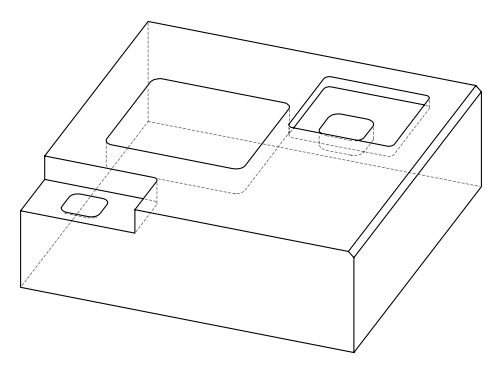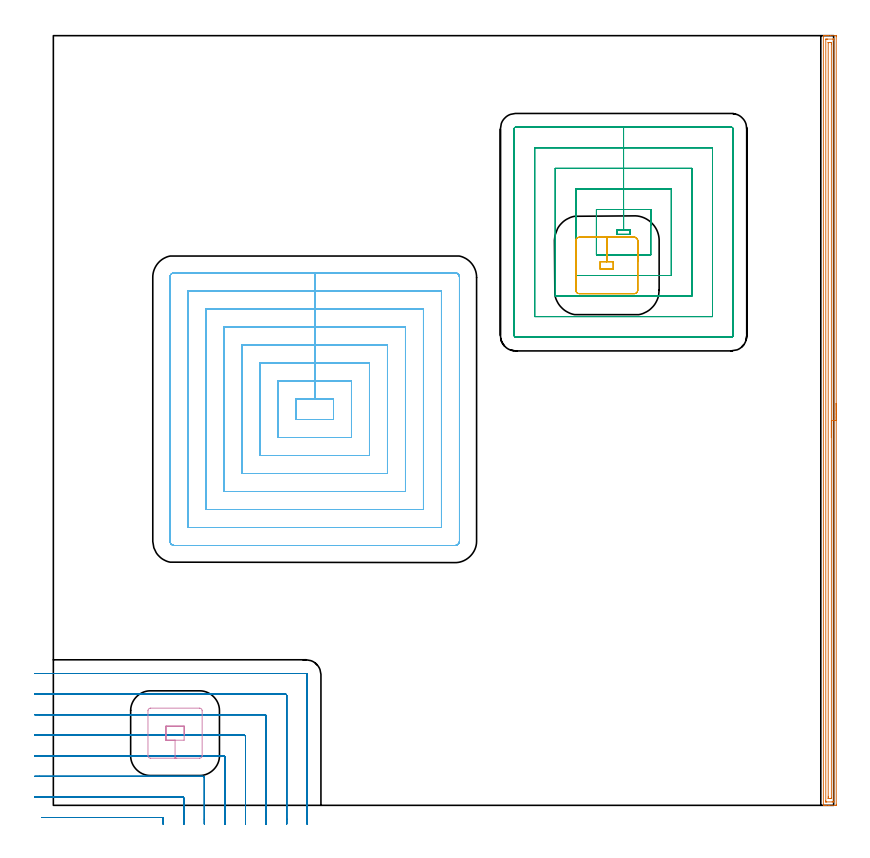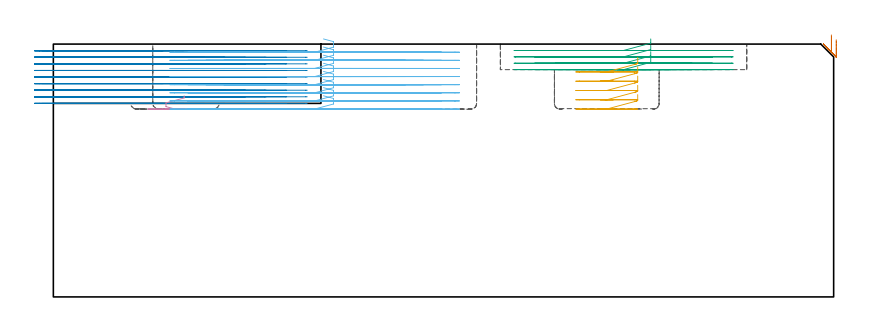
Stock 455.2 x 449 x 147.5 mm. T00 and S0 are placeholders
(PLAN: 6 operations, 4 tool changes, 101.8 min)
(1 AREA_MILL | FG_CHAMFER_SURFACE | UGT0205_001 | 10.98 min | 12628 mm3)
(2 MILL_CORNER_NOTCH_RECTANGULAR | CORNER_NOTCH_RECTANGULAR | NXT0201_012 | Follow Part, ap 4, ae 75% | 25.54 min | 458002 mm3)
(3 MILL_RECTANGULAR_POCKET | POCKET_RECTANGULAR_STRAIGHT | NXT0201_012 | Follow Part, ap 4, ae 75% | 13.6 min | 295570 mm3)
(4 MILL_RECTANGULAR_POCKET_1 | POCKET_RECTANGULAR_STRAIGHT_1 | UGT0201_095 | Follow Part, ap 5, ae 75% | 0.46 min | 7646 mm3)
(5 MILL_RECTANGULAR_POCKET_2 | POCKET_RECTANGULAR_STRAIGHT_2 | NXT0201_007 | Follow Part, ap 6.25, ae 75% | 2.69 min | 76738 mm3)
(6 MILL_RECTANGULAR_POCKET_3 | POCKET_RECTANGULAR_STRAIGHT_3 | UGT0201_095 | Follow Part, ap 5, ae 75% | 48.48 min | 1275377 mm3)
(TOOL UGT0205_001 | Chamfer Mill 20 x 3 x 45 deg. | D20 FL50 Z2)
(TOOL NXT0201_012 | ENDMILL 16mm [2P460-1600-NA 1630] | D16 FL38 Z6)
(TOOL UGT0201_095 | End mill 20 mm | D20 R3 FL38 Z4)
(TOOL NXT0201_007 | ENDMILL 25mm [R216.25-25050GCK54P 1620] | D25 R3 FL54 Z5)
(OP 1 AREA_MILL)
G17 G21 G94 G90
T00 M6
G54
G17 G0 G90 X456.7 Y234.5 S1061 M3
G43 Z157.5 H0
Z150.
G94 G1 Y234.462 Z149.129 F250.
Y234.348 Z148.264
Y234.159 Z147.412
Y233.897 Z146.58
Y233.563 Z145.774
Y233.16 Z145.
Y232.691 Z144.264
Y232.16 Z143.572
Y231.571 Z142.929
Y230.928 Z142.34
Y230.236 Z141.809
Y229.5 Z141.34
Y228.726 Z140.937
Y227.92 Z140.603
Y227.088 Z140.341
Y226.236 Z140.152
Y225.372 Z140.038
Y224.5 Z140.
Y0.623
X456.698 Y0.003 Z139.999
X456.697 Y0.001 Z140.
X452.503 Y0. Z144.192
X451.068 Z145.628
X450.716 Z145.979
X449.691 Z147.009
X449.269 Y0.001 Z147.423
X449.225 Y0.004 Z147.466
X449.203 Y0.009 Z147.488
X449.2 Y0.176 Z147.5
Y448.824
X449.203 Y448.991 Z147.488
X449.225 Y448.996 Z147.466
X449.269 Y449. Z147.422
X449.691 Z147.008
X450.01 Z146.689
X450.716 Z145.979
X451.962 Z144.735
X453.397 Z143.299
X456.697 Y448.999 Z140.
X456.698 Y448.997 Z139.999
X456.7 Y448.377 Z140.
Y224.5
X455.286 Z141.414
X455.285 Y2.309 Z141.415
X455.284 Y2.207 Z141.416
X455.279 Y2.014 Z141.421
X455.184 Y2.009 Z141.516
X454.7 Y2.001 Z142.
X454.29 Y2. Z142.41
X451.126 Z145.574
X450.716 Y2.002 Z145.984
X450.658 Y2.005 Z146.042
X450.628 Y2.009 Z146.072
X450.621 Y2.106 Z146.079
X450.616 Y2.309 Z146.084
X450.614 Y2.411 Z146.086
Y2.512
Y446.691
X450.616 Y446.793 Z146.084
X450.621 Y446.986 Z146.079
X450.716 Y446.991 Z145.984
X451.2 Y446.999 Z145.5
X451.609 Y447. Z145.091
X454.774 Z141.926
X455.184 Y446.998 Z141.516
X455.242 Y446.995 Z141.458
X455.272 Y446.991 Z141.428
X455.279 Y446.894 Z141.421
X455.284 Y446.691 Z141.416
X455.286 Y446.589 Z141.414
Y446.488
Y224.5
X453.872 Z142.828
X453.871 Y4.198 Z142.829
X453.87 Y4.079 Z142.83
X453.867 Y4.022 Z142.833
X453.866 Y4.014 Z142.834
X453.848 Y4.01 Z142.852
X453.793 Y4.005 Z142.907
X453.594 Y4.001 Z143.106
X452.305 Z144.395
X452.173 Y4.002 Z144.527
X452.068 Y4.007 Z144.632
X452.038 Y4.01 Z144.662
X452.035 Y4.016 Z144.665
X452.032 Y4.04 Z144.668
X452.03 Y4.198 Z144.67
X452.029 Y4.673 Z144.671
X452.028 Y5.092 Z144.672
X452.029 Y444.802 Z144.671
X452.03 Y444.92 Z144.67
X452.033 Y444.978 Z144.667
X452.034 Y444.986 Z144.666
X452.052 Y444.99 Z144.648
X452.107 Y444.995 Z144.593
X452.306 Y444.999 Z144.394
X453.595 Z143.105
X453.727 Y444.998 Z142.973
X453.832 Y444.993 Z142.868
X453.862 Y444.99 Z142.838
X453.865 Y444.984 Z142.835
X453.868 Y444.96 Z142.832
X453.87 Y444.802 Z142.83
X453.871 Y444.327 Z142.829
X453.872 Y443.908 Z142.828
Y224.5
Y223.628 Z142.867
Y222.763 Z142.98
Y221.912 Z143.169
Y221.08 Z143.432
Y220.274 Z143.765
Y219.5 Z144.168
Y218.764 Z144.637
Y218.072 Z145.168
Y217.429 Z145.757
Y216.84 Z146.401
Y216.308 Z147.093
Y215.84 Z147.828
Y215.437 Z148.602
Y215.103 Z149.408
Y214.841 Z150.24
Y214.652 Z151.092
Y214.538 Z151.957
Y214.5 Z152.828
G0 Z157.5
M5
M2
(OP 2 MILL_CORNER_NOTCH_RECTANGULAR)
G17 G21 G94 G90
T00 M6
G54
G17 G0 G90 X64.1 Y-11. S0 M3
G43 Z157.5 H1
Z143.655
G94 G1 Y-8. F250.
Y-7.893 F500.
G3 X63.307 Y-7.1 R0.8
G1 X-3.686
X-6.686 F250.
G0 Z157.5
X76.1 Y-11.
Z143.655
G1 Y-8.
Y4.107 F500.
G3 X75.307 Y4.9 R0.8
G1 X-8.
X-11. F250.
G0 Z157.5
X88.1 Y-11.
Z143.655
G1 Y-8.
Y16.106 F500.
G3 X87.306 Y16.9 R0.8
G1 X-8.
X-11. F250.
G0 Z157.5
X100.1 Y-11.
Z143.655
G1 Y-8.
Y28.106 F500.
G3 X99.306 Y28.9 R0.8
G1 X-8.
X-11. F250.
G0 Z157.5
X112.1 Y-11.
Z143.655
G1 Y-8.
Y40.105 F500.
G3 X111.305 Y40.9 R0.8
G1 X-8.
X-11. F250.
G0 Z157.5
X124.1 Y-11.
Z143.655
G1 Y-8.
Y52.105 F500.
G3 X123.305 Y52.9 R0.8
G1 X-8.
X-11. F250.
G0 Z157.5
X136.1 Y-11.
Z143.655
G1 Y-8.
Y64.105 F500.
G3 X135.305 Y64.9 R0.8
G1 X-8.
X-11. F250.
G0 Z157.5
X148.1 Y-11.
Z143.655
G1 Y-8.
Y76.105 F500.
G3 X147.305 Y76.9 R0.8
G1 X-8.
X-11. F250.
G0 Z157.5
X64.1 Y-11.
Z139.811
G1 Y-8.
Y-7.893 F500.
G3 X63.307 Y-7.1 R0.8
G1 X-3.686
X-6.686 F250.
G0 Z157.5
X76.1 Y-11.
Z139.811
G1 Y-8.
Y4.107 F500.
G3 X75.307 Y4.9 R0.8
G1 X-8.
X-11. F250.
G0 Z157.5
X88.1 Y-11.
Z139.811
G1 Y-8.
Y16.106 F500.
G3 X87.306 Y16.9 R0.8
G1 X-8.
X-11. F250.
G0 Z157.5
X100.1 Y-11.
Z139.811
G1 Y-8.
Y28.106 F500.
G3 X99.306 Y28.9 R0.8
G1 X-8.
X-11. F250.
G0 Z157.5
X112.1 Y-11.
Z139.811
G1 Y-8.
Y40.105 F500.
G3 X111.305 Y40.9 R0.8
G1 X-8.
X-11. F250.
G0 Z157.5
X124.1 Y-11.
Z139.811
G1 Y-8.
Y52.105 F500.
G3 X123.305 Y52.9 R0.8
G1 X-8.
X-11. F250.
G0 Z157.5
X136.1 Y-11.
Z139.811
G1 Y-8.
Y64.105 F500.
G3 X135.305 Y64.9 R0.8
G1 X-8.
X-11. F250.
G0 Z157.5
X148.1 Y-11.
Z139.811
G1 Y-8.
Y76.105 F500.
G3 X147.305 Y76.9 R0.8
G1 X-8.
X-11. F250.
G0 Z157.5
X64.1 Y-11.
Z135.967
G1 Y-8.
Y-7.893 F500.
G3 X63.307 Y-7.1 R0.8
G1 X-3.686
X-6.686 F250.
G0 Z157.5
X76.1 Y-11.
Z135.967
G1 Y-8.
Y4.107 F500.
G3 X75.307 Y4.9 R0.8
G1 X-8.
X-11. F250.
G0 Z157.5
X88.1 Y-11.
Z135.967
G1 Y-8.
Y16.106 F500.
G3 X87.306 Y16.9 R0.8
G1 X-8.
X-11. F250.
G0 Z157.5
X100.1 Y-11.
Z135.967
G1 Y-8.
Y28.106 F500.
G3 X99.306 Y28.9 R0.8
G1 X-8.
X-11. F250.
G0 Z157.5
X112.1 Y-11.
Z135.967
G1 Y-8.
Y40.105 F500.
G3 X111.305 Y40.9 R0.8
G1 X-8.
X-11. F250.
G0 Z157.5
X124.1 Y-11.
Z135.967
G1 Y-8.
Y52.105 F500.
G3 X123.305 Y52.9 R0.8
G1 X-8.
X-11. F250.
G0 Z157.5
X136.1 Y-11.
Z135.967
G1 Y-8.
Y64.105 F500.
G3 X135.305 Y64.9 R0.8
G1 X-8.
X-11. F250.
G0 Z157.5
X148.1 Y-11.
Z135.967
G1 Y-8.
Y76.105 F500.
G3 X147.305 Y76.9 R0.8
G1 X-8.
X-11. F250.
G0 Z157.5
X64.1 Y-11.
Z132.122
G1 Y-8.
Y-7.893 F500.
G3 X63.307 Y-7.1 R0.8
G1 X-3.686
X-6.686 F250.
G0 Z157.5
X76.1 Y-11.
Z132.122
G1 Y-8.
Y4.107 F500.
G3 X75.307 Y4.9 R0.8
G1 X-8.
X-11. F250.
G0 Z157.5
X88.1 Y-11.
Z132.122
G1 Y-8.
Y16.106 F500.
G3 X87.306 Y16.9 R0.8
G1 X-8.
X-11. F250.
G0 Z157.5
X100.1 Y-11.
Z132.122
G1 Y-8.
Y28.106 F500.
G3 X99.306 Y28.9 R0.8
G1 X-8.
X-11. F250.
G0 Z157.5
X112.1 Y-11.
Z132.122
G1 Y-8.
Y40.105 F500.
G3 X111.305 Y40.9 R0.8
G1 X-8.
X-11. F250.
G0 Z157.5
X124.1 Y-11.
Z132.122
G1 Y-8.
Y52.105 F500.
G3 X123.305 Y52.9 R0.8
G1 X-8.
X-11. F250.
G0 Z157.5
X136.1 Y-11.
Z132.122
G1 Y-8.
Y64.105 F500.
G3 X135.305 Y64.9 R0.8
G1 X-8.
X-11. F250.
G0 Z157.5
X148.1 Y-11.
Z132.122
G1 Y-8.
Y76.105 F500.
G3 X147.305 Y76.9 R0.8
G1 X-8.
X-11. F250.
G0 Z157.5
X64.1 Y-11.
Z128.278
G1 Y-8.
Y-7.893 F500.
G3 X63.307 Y-7.1 R0.8
G1 X-3.686
X-6.686 F250.
G0 Z157.5
X76.1 Y-11.
Z128.278
G1 Y-8.
Y4.107 F500.
G3 X75.307 Y4.9 R0.8
G1 X-8.
X-11. F250.
G0 Z157.5
X88.1 Y-11.
Z128.278
G1 Y-8.
Y16.106 F500.
G3 X87.306 Y16.9 R0.8
G1 X-8.
X-11. F250.
G0 Z157.5
X100.1 Y-11.
Z128.278
G1 Y-8.
Y28.106 F500.
G3 X99.306 Y28.9 R0.8
G1 X-8.
X-11. F250.
G0 Z157.5
X112.1 Y-11.
Z128.278
G1 Y-8.
Y40.105 F500.
G3 X111.305 Y40.9 R0.8
G1 X-8.
X-11. F250.
G0 Z157.5
X124.1 Y-11.
Z128.278
G1 Y-8.
Y52.105 F500.
G3 X123.305 Y52.9 R0.8
G1 X-8.
X-11. F250.
G0 Z157.5
X136.1 Y-11.
Z128.278
G1 Y-8.
Y64.105 F500.
G3 X135.305 Y64.9 R0.8
G1 X-8.
X-11. F250.
G0 Z157.5
X148.1 Y-11.
Z128.278
G1 Y-8.
Y76.105 F500.
G3 X147.305 Y76.9 R0.8
G1 X-8.
X-11. F250.
G0 Z157.5
X64.1 Y-11.
Z124.433
G1 Y-8.
Y-7.893 F500.
G3 X63.307 Y-7.1 R0.8
G1 X-3.686
X-6.686 F250.
G0 Z157.5
X76.1 Y-11.
Z124.433
G1 Y-8.
Y4.107 F500.
G3 X75.307 Y4.9 R0.8
G1 X-8.
X-11. F250.
G0 Z157.5
X88.1 Y-11.
Z124.433
G1 Y-8.
Y16.106 F500.
G3 X87.306 Y16.9 R0.8
G1 X-8.
X-11. F250.
G0 Z157.5
X100.1 Y-11.
Z124.433
G1 Y-8.
Y28.106 F500.
G3 X99.306 Y28.9 R0.8
G1 X-8.
X-11. F250.
G0 Z157.5
X112.1 Y-11.
Z124.433
G1 Y-8.
Y40.105 F500.
G3 X111.305 Y40.9 R0.8
G1 X-8.
X-11. F250.
G0 Z157.5
X124.1 Y-11.
Z124.433
G1 Y-8.
Y52.105 F500.
G3 X123.305 Y52.9 R0.8
G1 X-8.
X-11. F250.
G0 Z157.5
X136.1 Y-11.
Z124.433
G1 Y-8.
Y64.105 F500.
G3 X135.305 Y64.9 R0.8
G1 X-8.
X-11. F250.
G0 Z157.5
X148.1 Y-11.
Z124.433
G1 Y-8.
Y76.105 F500.
G3 X147.305 Y76.9 R0.8
G1 X-8.
X-11. F250.
G0 Z157.5
X64.1 Y-11.
Z120.589
G1 Y-8.
Y-7.893 F500.
G3 X63.307 Y-7.1 R0.8
G1 X-3.686
X-6.686 F250.
G0 Z157.5
X76.1 Y-11.
Z120.589
G1 Y-8.
Y4.107 F500.
G3 X75.307 Y4.9 R0.8
G1 X-8.
X-11. F250.
G0 Z157.5
X88.1 Y-11.
Z120.589
G1 Y-8.
Y16.106 F500.
G3 X87.306 Y16.9 R0.8
G1 X-8.
X-11. F250.
G0 Z157.5
X100.1 Y-11.
Z120.589
G1 Y-8.
Y28.106 F500.
G3 X99.306 Y28.9 R0.8
G1 X-8.
X-11. F250.
G0 Z157.5
X112.1 Y-11.
Z120.589
G1 Y-8.
Y40.105 F500.
G3 X111.305 Y40.9 R0.8
G1 X-8.
X-11. F250.
G0 Z157.5
X124.1 Y-11.
Z120.589
G1 Y-8.
Y52.105 F500.
G3 X123.305 Y52.9 R0.8
G1 X-8.
X-11. F250.
G0 Z157.5
X136.1 Y-11.
Z120.589
G1 Y-8.
Y64.105 F500.
G3 X135.305 Y64.9 R0.8
G1 X-8.
X-11. F250.
G0 Z157.5
X148.1 Y-11.
Z120.589
G1 Y-8.
Y76.105 F500.
G3 X147.305 Y76.9 R0.8
G1 X-8.
X-11. F250.
G0 Z157.5
X64.1 Y-11.
Z116.744
G1 Y-8.
Y-7.893 F500.
G3 X63.307 Y-7.1 R0.8
G1 X-3.686
X-6.686 F250.
G0 Z157.5
X76.1 Y-11.
Z116.744
G1 Y-8.
Y4.107 F500.
G3 X75.307 Y4.9 R0.8
G1 X-8.
X-11. F250.
G0 Z157.5
X88.1 Y-11.
Z116.744
G1 Y-8.
Y16.106 F500.
G3 X87.306 Y16.9 R0.8
G1 X-8.
X-11. F250.
G0 Z157.5
X100.1 Y-11.
Z116.744
G1 Y-8.
Y28.106 F500.
G3 X99.306 Y28.9 R0.8
G1 X-8.
X-11. F250.
G0 Z157.5
X112.1 Y-11.
Z116.744
G1 Y-8.
Y40.105 F500.
G3 X111.305 Y40.9 R0.8
G1 X-8.
X-11. F250.
G0 Z157.5
X124.1 Y-11.
Z116.744
G1 Y-8.
Y52.105 F500.
G3 X123.305 Y52.9 R0.8
G1 X-8.
X-11. F250.
G0 Z157.5
X136.1 Y-11.
Z116.744
G1 Y-8.
Y64.105 F500.
G3 X135.305 Y64.9 R0.8
G1 X-8.
X-11. F250.
G0 Z157.5
X148.1 Y-11.
Z116.744
G1 Y-8.
Y76.105 F500.
G3 X147.305 Y76.9 R0.8
G1 X-8.
X-11. F250.
G0 Z157.5
X64.1 Y-11.
Z112.9
G1 Y-8.
Y-7.893 F500.
G3 X63.307 Y-7.1 R0.8
G1 X-3.686
X-6.686 F250.
G0 Z157.5
X76.1 Y-11.
Z112.9
G1 Y-8.
Y4.107 F500.
G3 X75.307 Y4.9 R0.8
G1 X-8.
X-11. F250.
G0 Z157.5
X88.1 Y-11.
Z112.9
G1 Y-8.
Y16.106 F500.
G3 X87.306 Y16.9 R0.8
G1 X-8.
X-11. F250.
G0 Z157.5
X100.1 Y-11.
Z112.9
G1 Y-8.
Y28.106 F500.
G3 X99.306 Y28.9 R0.8
G1 X-8.
X-11. F250.
G0 Z157.5
X112.1 Y-11.
Z112.9
G1 Y-8.
Y40.105 F500.
G3 X111.305 Y40.9 R0.8
G1 X-8.
X-11. F250.
G0 Z157.5
X124.1 Y-11.
Z112.9
G1 Y-8.
Y52.105 F500.
G3 X123.305 Y52.9 R0.8
G1 X-8.
X-11. F250.
G0 Z157.5
X136.1 Y-11.
Z112.9
G1 Y-8.
Y64.105 F500.
G3 X135.305 Y64.9 R0.8
G1 X-8.
X-11. F250.
G0 Z157.5
X148.1 Y-11.
Z112.9
G1 Y-8.
Y76.105 F500.
G3 X147.305 Y76.9 R0.8
G1 X-8.
X-11. F250.
G0 Z157.5
M5
M2
(OP 3 MILL_RECTANGULAR_POCKET)
G17 G21 G94 G90
T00 M6
G54
G17 G0 G90 X348.5 Y338.352 S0 M3
G43 Z157.5 H1
Z150.5
G94 G1 Y347.6 Z148.022 F250.
X332.65 Z143.775
Y335.6
X328.8 F500.
Y333.1
X336.5
Y335.6
X332.65
Y347.6
X316.8
Y321.1
X348.5
Y347.6
X332.65
Y359.6
X304.8
Y309.1
X360.5
Y359.6
X332.65
Y371.6
X292.8
Y297.1
X372.5
Y371.6
X332.65
Y383.6
X280.8
Y285.1
X384.5
Y383.6
X332.65
Y395.6
X269.7
G3 X268.8 Y394.7 R0.9
G1 Y274.
G3 X269.7 Y273.1 R0.9
G1 X395.6
G3 X396.5 Y274. R0.9
G1 Y394.7
G3 X395.6 Y395.6 R0.9
G1 X332.65
X331.65
G0 X348.5 Y338.352 Z146.775
G1 Y347.6 Z144.297 F250.
X332.65 Z140.05
Y335.6
X328.8 F500.
Y333.1
X336.5
Y335.6
X332.65
Y347.6
X316.8
Y321.1
X348.5
Y347.6
X332.65
Y359.6
X304.8
Y309.1
X360.5
Y359.6
X332.65
Y371.6
X292.8
Y297.1
X372.5
Y371.6
X332.65
Y383.6
X280.8
Y285.1
X384.5
Y383.6
X332.65
Y395.6
X269.7
G3 X268.8 Y394.7 R0.9
G1 Y274.
G3 X269.7 Y273.1 R0.9
G1 X395.6
G3 X396.5 Y274. R0.9
G1 Y394.7
G3 X395.6 Y395.6 R0.9
G1 X332.65
X331.65
G0 X348.5 Y338.352 Z143.05
G1 Y347.6 Z140.572 F250.
X332.65 Z136.325
Y335.6
X328.8 F500.
Y333.1
X336.5
Y335.6
X332.65
Y347.6
X316.8
Y321.1
X348.5
Y347.6
X332.65
Y359.6
X304.8
Y309.1
X360.5
Y359.6
X332.65
Y371.6
X292.8
Y297.1
X372.5
Y371.6
X332.65
Y383.6
X280.8
Y285.1
X384.5
Y383.6
X332.65
Y395.6
X269.7
G3 X268.8 Y394.7 R0.9
G1 Y274.
G3 X269.7 Y273.1 R0.9
G1 X395.6
G3 X396.5 Y274. R0.9
G1 Y394.7
G3 X395.6 Y395.6 R0.9
G1 X332.65
X331.65
G0 X348.5 Y338.352 Z139.325
G1 Y347.6 Z136.847 F250.
X332.65 Z132.6
Y335.6
X328.8 F500.
Y333.1
X336.5
Y335.6
X332.65
Y347.6
X316.8
Y321.1
X348.5
Y347.6
X332.65
Y359.6
X304.8
Y309.1
X360.5
Y359.6
X332.65
Y371.6
X292.8
Y297.1
X372.5
Y371.6
X332.65
Y383.6
X280.8
Y285.1
X384.5
Y383.6
X332.65
Y395.6
X269.7
G3 X268.8 Y394.7 R0.9
G1 Y274.
G3 X269.7 Y273.1 R0.9
G1 X395.6
G3 X396.5 Y274. R0.9
G1 Y394.7
G3 X395.6 Y395.6 R0.9
G1 X332.65
X331.65
G0 Z157.5
M5
M2
(OP 4 MILL_RECTANGULAR_POCKET_1)
G17 G21 G94 G90
T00 M6
G54
G17 G0 G90 X76.3 Y41.423 S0 M3
G43 Z157.5 H0
Z117.337
G94 G1 Y46.2 Z116.058 F250.
X65.7 Z113.217
Y38. Z111.02
X71. Z109.6
X76.3 F500.
Y46.2
X65.7
Y38.
X71.
Y27.5
X85.3
G3 X86.8 Y29. R1.5
G1 Y55.2
G3 X85.3 Y56.7 R1.5
G1 X56.7
G3 X55.2 Y55.2 R1.5
G1 Y29.
G3 X56.7 Y27.5 R1.5
G1 X71.
X72.
G0 Z157.5
M5
M2
(OP 5 MILL_RECTANGULAR_POCKET_2)
G17 G21 G94 G90
T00 M6
G54
G17 G0 G90 X340.9 Y317.193 S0 M3
G43 Z157.5 H1
Z139.671
G94 G1 Y329.542 Z136.363 F250.
X340.843 Y329.895 Z136.267
X340.724 Y330.232 Z136.171
X340.547 Y330.543 Z136.075
X340.318 Y330.818 Z135.979
X340.043 Y331.047 Z135.883
X339.732 Y331.224 Z135.787
X339.395 Y331.343 Z135.691
X339.042 Y331.4 Z135.596
X322.85 Z131.257
Y317.15
X319.05 F500.
Y312.75
X326.65
Y317.15
X322.85
Y331.4
X306.8
G3 X304.8 Y329.4 R2.
G1 Y300.5
G3 X306.8 Y298.5 R2.
G1 X338.9
G3 X340.9 Y300.5 R2.
G1 Y329.4
G3 X338.9 Y331.4 R2.
G1 X322.85
X321.85
G0 X340.9 Y317.193 Z134.257
G1 Y329.542 Z130.948 F250.
X340.843 Y329.895 Z130.852
X340.724 Y330.232 Z130.757
X340.547 Y330.543 Z130.661
X340.318 Y330.818 Z130.565
X340.043 Y331.047 Z130.469
X339.732 Y331.224 Z130.373
X339.395 Y331.343 Z130.277
X339.042 Y331.4 Z130.181
X322.85 Z125.843
Y317.15
X319.05 F500.
Y312.75
X326.65
Y317.15
X322.85
Y331.4
X306.8
G3 X304.8 Y329.4 R2.
G1 Y300.5
G3 X306.8 Y298.5 R2.
G1 X338.9
G3 X340.9 Y300.5 R2.
G1 Y329.4
G3 X338.9 Y331.4 R2.
G1 X322.85
X321.85
G0 X340.9 Y317.193 Z128.843
G1 Y329.542 Z125.534 F250.
X340.843 Y329.895 Z125.438
X340.724 Y330.232 Z125.342
X340.547 Y330.543 Z125.246
X340.318 Y330.818 Z125.151
X340.043 Y331.047 Z125.055
X339.732 Y331.224 Z124.959
X339.395 Y331.343 Z124.863
X339.042 Y331.4 Z124.767
X322.85 Z120.429
Y317.15
X319.05 F500.
Y312.75
X326.65
Y317.15
X322.85
Y331.4
X306.8
G3 X304.8 Y329.4 R2.
G1 Y300.5
G3 X306.8 Y298.5 R2.
G1 X338.9
G3 X340.9 Y300.5 R2.
G1 Y329.4
G3 X338.9 Y331.4 R2.
G1 X322.85
X321.85
G0 X340.9 Y317.193 Z123.429
G1 Y329.542 Z120.12 F250.
X340.843 Y329.895 Z120.024
X340.724 Y330.232 Z119.928
X340.547 Y330.543 Z119.832
X340.318 Y330.818 Z119.736
X340.043 Y331.047 Z119.64
X339.732 Y331.224 Z119.545
X339.395 Y331.343 Z119.449
X339.042 Y331.4 Z119.353
X322.85 Z115.014
Y317.15
X319.05 F500.
Y312.75
X326.65
Y317.15
X322.85
Y331.4
X306.8
G3 X304.8 Y329.4 R2.
G1 Y300.5
G3 X306.8 Y298.5 R2.
G1 X338.9
G3 X340.9 Y300.5 R2.
G1 Y329.4
G3 X338.9 Y331.4 R2.
G1 X322.85
X321.85
G0 X340.9 Y317.193 Z118.014
G1 Y329.542 Z114.705 F250.
X340.843 Y329.895 Z114.61
X340.724 Y330.232 Z114.514
X340.547 Y330.543 Z114.418
X340.318 Y330.818 Z114.322
X340.043 Y331.047 Z114.226
X339.732 Y331.224 Z114.13
X339.395 Y331.343 Z114.034
X339.042 Y331.4 Z113.939
X322.85 Z109.6
Y317.15
X319.05 F500.
Y312.75
X326.65
Y317.15
X322.85
Y331.4
X306.8
G3 X304.8 Y329.4 R2.
G1 Y300.5
G3 X306.8 Y298.5 R2.
G1 X338.9
G3 X340.9 Y300.5 R2.
G1 Y329.4
G3 X338.9 Y331.4 R2.
G1 X322.85
X321.85
G0 Z157.5
M5
M2
(OP 6 MILL_RECTANGULAR_POCKET_3)
G17 G21 G94 G90
T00 M6
G54
G17 G0 G90 X157.573 Y225.1 S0 M3
G43 Z157.5 H0
Z150.5
G94 G1 X163.4 Z148.939 F250.
Y237.2 Z145.696
X152.45 Z142.762
X141.5 F500.
Y225.1
X163.4
Y237.2
X152.45
Y247.7
X131.
Y214.6
X173.9
Y247.7
X152.45
Y258.2
X120.5
Y204.1
X184.4
Y258.2
X152.45
Y268.7
X110.
Y193.6
X194.9
Y268.7
X152.45
Y279.2
X99.5
Y183.1
X205.4
Y279.2
X152.45
Y289.7
X89.
Y172.6
X215.9
Y289.7
X152.45
Y300.2
X78.5
Y162.1
X226.4
Y300.2
X152.45
Y310.7
X70.6
G3 X68. Y308.1 R2.6
G1 Y154.2
G3 X70.6 Y151.6 R2.6
G1 X234.3
G3 X236.9 Y154.2 R2.6
G1 Y308.1
G3 X234.3 Y310.7 R2.6
G1 X152.45
X151.45
G0 X157.573 Y225.1 Z145.762
G1 X163.4 Z144.201 F250.
Y237.2 Z140.959
X152.45 Z138.025
X141.5 F500.
Y225.1
X163.4
Y237.2
X152.45
Y247.7
X131.
Y214.6
X173.9
Y247.7
X152.45
Y258.2
X120.5
Y204.1
X184.4
Y258.2
X152.45
Y268.7
X110.
Y193.6
X194.9
Y268.7
X152.45
Y279.2
X99.5
Y183.1
X205.4
Y279.2
X152.45
Y289.7
X89.
Y172.6
X215.9
Y289.7
X152.45
Y300.2
X78.5
Y162.1
X226.4
Y300.2
X152.45
Y310.7
X70.6
G3 X68. Y308.1 R2.6
G1 Y154.2
G3 X70.6 Y151.6 R2.6
G1 X234.3
G3 X236.9 Y154.2 R2.6
G1 Y308.1
G3 X234.3 Y310.7 R2.6
G1 X152.45
X151.45
G0 X157.573 Y225.1 Z141.025
G1 X163.4 Z139.464 F250.
Y237.2 Z136.221
X152.45 Z133.287
X141.5 F500.
Y225.1
X163.4
Y237.2
X152.45
Y247.7
X131.
Y214.6
X173.9
Y247.7
X152.45
Y258.2
X120.5
Y204.1
X184.4
Y258.2
X152.45
Y268.7
X110.
Y193.6
X194.9
Y268.7
X152.45
Y279.2
X99.5
Y183.1
X205.4
Y279.2
X152.45
Y289.7
X89.
Y172.6
X215.9
Y289.7
X152.45
Y300.2
X78.5
Y162.1
X226.4
Y300.2
X152.45
Y310.7
X70.6
G3 X68. Y308.1 R2.6
G1 Y154.2
G3 X70.6 Y151.6 R2.6
G1 X234.3
G3 X236.9 Y154.2 R2.6
G1 Y308.1
G3 X234.3 Y310.7 R2.6
G1 X152.45
X151.45
G0 X157.573 Y225.1 Z136.287
G1 X163.4 Z134.726 F250.
Y237.2 Z131.484
X152.45 Z128.55
X141.5 F500.
Y225.1
X163.4
Y237.2
X152.45
Y247.7
X131.
Y214.6
X173.9
Y247.7
X152.45
Y258.2
X120.5
Y204.1
X184.4
Y258.2
X152.45
Y268.7
X110.
Y193.6
X194.9
Y268.7
X152.45
Y279.2
X99.5
Y183.1
X205.4
Y279.2
X152.45
Y289.7
X89.
Y172.6
X215.9
Y289.7
X152.45
Y300.2
X78.5
Y162.1
X226.4
Y300.2
X152.45
Y310.7
X70.6
G3 X68. Y308.1 R2.6
G1 Y154.2
G3 X70.6 Y151.6 R2.6
G1 X234.3
G3 X236.9 Y154.2 R2.6
G1 Y308.1
G3 X234.3 Y310.7 R2.6
G1 X152.45
X151.45
G0 X157.573 Y225.1 Z131.55
G1 X163.4 Z129.989 F250.
Y237.2 Z126.747
X152.45 Z123.812
X141.5 F500.
Y225.1
X163.4
Y237.2
X152.45
Y247.7
X131.
Y214.6
X173.9
Y247.7
X152.45
Y258.2
X120.5
Y204.1
X184.4
Y258.2
X152.45
Y268.7
X110.
Y193.6
X194.9
Y268.7
X152.45
Y279.2
X99.5
Y183.1
X205.4
Y279.2
X152.45
Y289.7
X89.
Y172.6
X215.9
Y289.7
X152.45
Y300.2
X78.5
Y162.1
X226.4
Y300.2
X152.45
Y310.7
X70.6
G3 X68. Y308.1 R2.6
G1 Y154.2
G3 X70.6 Y151.6 R2.6
G1 X234.3
G3 X236.9 Y154.2 R2.6
G1 Y308.1
G3 X234.3 Y310.7 R2.6
G1 X152.45
X151.45
G0 X157.573 Y225.1 Z126.812
G1 X163.4 Z125.251 F250.
Y237.2 Z122.009
X152.45 Z119.075
X141.5 F500.
Y225.1
X163.4
Y237.2
X152.45
Y247.7
X131.
Y214.6
X173.9
Y247.7
X152.45
Y258.2
X120.5
Y204.1
X184.4
Y258.2
X152.45
Y268.7
X110.
Y193.6
X194.9
Y268.7
X152.45
Y279.2
X99.5
Y183.1
X205.4
Y279.2
X152.45
Y289.7
X89.
Y172.6
X215.9
Y289.7
X152.45
Y300.2
X78.5
Y162.1
X226.4
Y300.2
X152.45
Y310.7
X70.6
G3 X68. Y308.1 R2.6
G1 Y154.2
G3 X70.6 Y151.6 R2.6
G1 X234.3
G3 X236.9 Y154.2 R2.6
G1 Y308.1
G3 X234.3 Y310.7 R2.6
G1 X152.45
X151.45
G0 X157.573 Y225.1 Z122.075
G1 X163.4 Z120.514 F250.
Y237.2 Z117.272
X152.45 Z114.337
X141.5 F500.
Y225.1
X163.4
Y237.2
X152.45
Y247.7
X131.
Y214.6
X173.9
Y247.7
X152.45
Y258.2
X120.5
Y204.1
X184.4
Y258.2
X152.45
Y268.7
X110.
Y193.6
X194.9
Y268.7
X152.45
Y279.2
X99.5
Y183.1
X205.4
Y279.2
X152.45
Y289.7
X89.
Y172.6
X215.9
Y289.7
X152.45
Y300.2
X78.5
Y162.1
X226.4
Y300.2
X152.45
Y310.7
X70.6
G3 X68. Y308.1 R2.6
G1 Y154.2
G3 X70.6 Y151.6 R2.6
G1 X234.3
G3 X236.9 Y154.2 R2.6
G1 Y308.1
G3 X234.3 Y310.7 R2.6
G1 X152.45
X151.45
G0 X157.573 Y225.1 Z117.337
G1 X163.4 Z115.776 F250.
Y237.2 Z112.534
X152.45 Z109.6
X141.5 F500.
Y225.1
X163.4
Y237.2
X152.45
Y247.7
X131.
Y214.6
X173.9
Y247.7
X152.45
Y258.2
X120.5
Y204.1
X184.4
Y258.2
X152.45
Y268.7
X110.
Y193.6
X194.9
Y268.7
X152.45
Y279.2
X99.5
Y183.1
X205.4
Y279.2
X152.45
Y289.7
X89.
Y172.6
X215.9
Y289.7
X152.45
Y300.2
X78.5
Y162.1
X226.4
Y300.2
X152.45
Y310.7
X70.6
G3 X68. Y308.1 R2.6
G1 Y154.2
G3 X70.6 Y151.6 R2.6
G1 X234.3
G3 X236.9 Y154.2 R2.6
G1 Y308.1
G3 X234.3 Y310.7 R2.6
G1 X152.45
X151.45
G0 Z157.5
M5
M2
